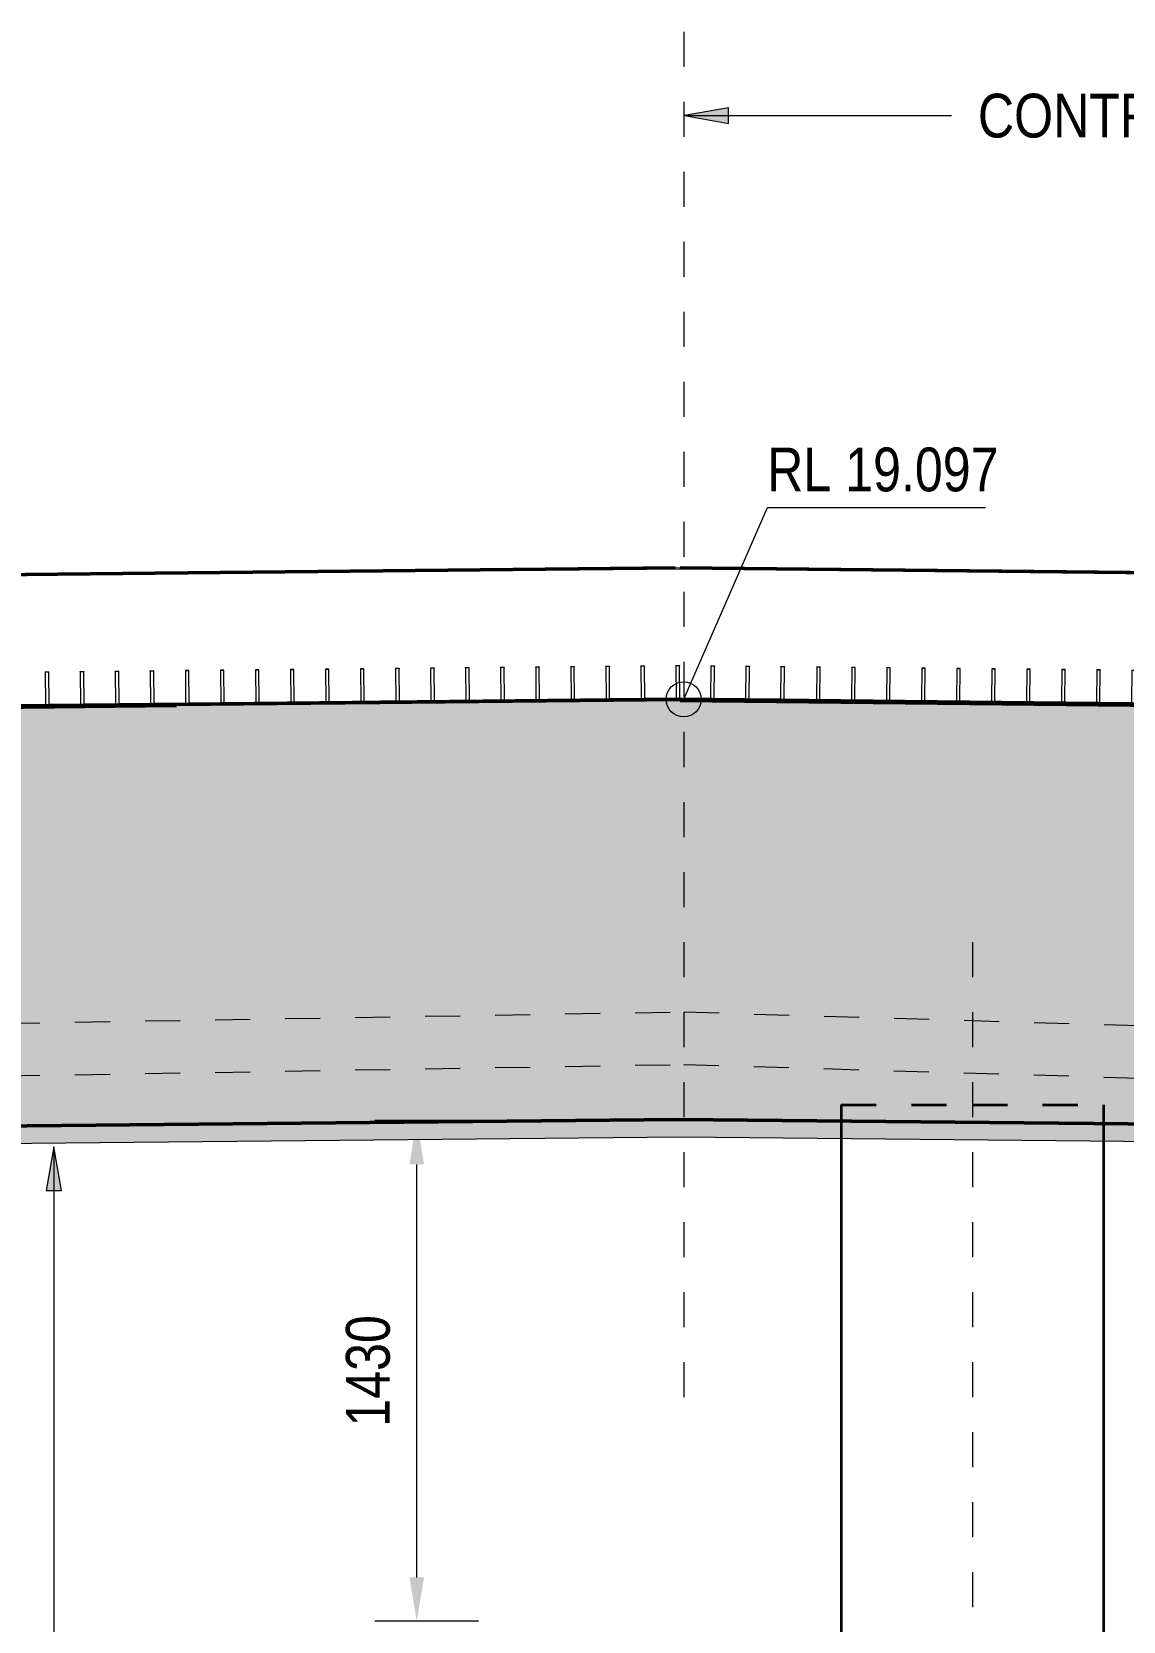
# Model space of a CAD drawing. Header units: metres. Extents: x -1691 to -1609, y 3 to 593.
# Drawn here: x -1625.989 to -1622.873, y 16.464 to 21.003 of the extents above; entities that cross this region are included whole.
import ezdxf

# ---------------------------------------------------------------- set-up
doc = ezdxf.new("R2010")
doc.units = ezdxf.units.M
doc.linetypes.add('JacobsCenter', pattern=[0.015, 0.009, -0.0015, 0.003, -0.0015])
doc.linetypes.add('JacobsDash', pattern=[0.0045, 0.003, -0.0015])
doc.layers.get('Defpoints').update_dxf_attribs({"color": 41})
for name, color, linetype, lineweight in [('BRIDGE-ABUTMENT-CONC', 7, 'Continuous', 50), ('BRIDGE-FRAMING-LINE-18-HID', 7, 'JacobsDash', 18), ('D-BDGE', 7, 'Continuous', 13), ('D-BDGE-FLOOR', 7, 'Continuous', 50), ('D-BDGE-FNDN-LINES-18-HID', 7, 'JacobsDash', 18), ('D-BDGE-FNDN-PILE-CONC', 7, 'Continuous', 50), ('D-BDGE-FRAMING', 7, 'Continuous', 50), ('D-BDGE-LINE', 7, 'Continuous', 9), ('D-ENHA-ANNO-TEXT', 7, 'Continuous', 9), ('D-ENHA-TEXT', 7, 'Continuous', 9), ('D-ENHA-TEXT-DIMS', 7, 'Continuous', 9)]:
    doc.layers.add(name, color=color, linetype=linetype, lineweight=lineweight)
doc.styles.add('Arial Narrow_1', font='ARIALN.TTF', dxfattribs={"height": 0.125})
doc.dimstyles.new('Dimension_Standard_O__mm_', dxfattribs={"dimscale": 0.3048, "dimtxt": 0.127929, "dimasz": 0.410105, "dimexe": 0.393701, "dimexo": 0.246063, "dimgap": 0.246063, "dimtad": 1, "dimdec": 0, "dimlfac": 1000, "dimzin": 0, "dimdsep": 46, "dimtxsty": 'Arial Narrow_1', "dimsah": 1, "dimcen": 0.09, "dimaunit": 1, "dimadec": 4, "dimazin": 0, "dimtfac": 1, "dimtdec": 4, "dimtix": 1, "dimtmove": 0, "dimatfit": 3, "dimfxl": 1, "dimtvp": 1, "dimtfill": 1, "dimtolj": 1, "dimtzin": 0, "dimlwd": 18, "dimlwe": 18, "dimarcsym": 2})

# ---------------------------------------------------------------- blocks, each defined once
blk = doc.blocks.new('01_SFO_FRP_Pile_CastInPlace_CS - CAST-IN-PLACE PILE - 0750-V6-DRG-2871072 - ABUTMENT B CONCRETE ELEVATION')
at = {"layer": 'D-BDGE-FNDN-LINES-18-HID', "lineweight": 35}
for p, q in [((-1665.4537, 17.9381), (-1665.4537, 17.8923)), ((-1665.4537, 17.9381), (-1665.0787, 17.9381)), ((-1665.4537, 17.9381), (-1665.0787, 17.9381)), ((-1665.0787, 17.9381), (-1664.7037, 17.9381)), ((-1665.0787, 17.9381), (-1664.7037, 17.9381)), ((-1664.7037, 17.8848), (-1664.7037, 17.9381))]:
    blk.add_line(p, q, dxfattribs=at)
at = {"layer": 'D-BDGE-FNDN-PILE-CONC', "lineweight": 35}
for p, q in [((-1665.4537, 17.8923), (-1665.4537, 13.9919)), ((-1664.7037, 13.9913), (-1664.7037, 17.8848))]:
    blk.add_line(p, q, dxfattribs=at)
blk = doc.blocks.new('07_STR_DPS_PermadecPanel - 07_STR_DPS_PermadecPanel-5973130-DRG-2871072 - ABUTMENT B CONCRETE ELEVATION')
at = {"layer": 'BRIDGE-FRAMING-LINE-18-HID', "color": 9, "lineweight": 13, "true_color": 0xc3c3c3}
for p, q in [((-1667.9269, 19.1732), (-1667.927, 19.1726)), ((-1667.9269, 19.1732), (-1667.9169, 19.1733)), ((-1667.9269, 19.1726), (-1667.9269, 19.1732)), ((-1667.9169, 19.1733), (-1667.917, 19.1727)), ((-1667.9169, 19.1733), (-1667.9169, 19.1727)), ((-1667.8269, 19.1742), (-1667.827, 19.1736)), ((-1667.8269, 19.1742), (-1667.8169, 19.1743)), ((-1667.8269, 19.1736), (-1667.8269, 19.1742)), ((-1667.8169, 19.1743), (-1667.817, 19.1737)), ((-1667.8169, 19.1743), (-1667.8169, 19.1737)), ((-1667.727, 19.1752), (-1667.717, 19.1753)), ((-1667.7269, 19.1746), (-1667.727, 19.1752)), ((-1667.727, 19.1752), (-1667.727, 19.1746)), ((-1667.717, 19.1753), (-1667.7169, 19.1747)), ((-1667.717, 19.1753), (-1667.717, 19.1747)), ((-1667.627, 19.1762), (-1667.617, 19.1763)), ((-1667.627, 19.1756), (-1667.627, 19.1762)), ((-1667.627, 19.1762), (-1667.627, 19.1756)), ((-1667.617, 19.1763), (-1667.617, 19.1757)), ((-1667.617, 19.1763), (-1667.617, 19.1757)), ((-1667.527, 19.1771), (-1667.517, 19.1772)), ((-1667.527, 19.1766), (-1667.527, 19.1771)), ((-1667.527, 19.1771), (-1667.527, 19.1766)), ((-1667.517, 19.1772), (-1667.517, 19.1767)), ((-1667.517, 19.1772), (-1667.517, 19.1767)), ((-1667.427, 19.1781), (-1667.417, 19.1782)), ((-1667.427, 19.1776), (-1667.427, 19.1781)), ((-1667.427, 19.1781), (-1667.427, 19.1776)), ((-1667.417, 19.1782), (-1667.417, 19.1777)), ((-1667.417, 19.1782), (-1667.417, 19.1777)), ((-1667.971, 19.0797), (-1667.9711, 19.0791)), ((-1667.971, 19.0797), (-1667.926, 19.0802)), ((-1667.971, 19.0792), (-1667.971, 19.0797)), ((-1667.371, 19.0797), (-1667.971, 19.0737)), ((-1667.916, 19.0803), (-1667.826, 19.0812)), ((-1667.816, 19.0813), (-1667.726, 19.0822)), ((-1667.716, 19.0823), (-1667.626, 19.0832)), ((-1667.616, 19.0833), (-1667.526, 19.0842)), ((-1667.516, 19.0843), (-1667.426, 19.0851)), ((-1667.416, 19.0852), (-1667.371, 19.0857)), ((-1667.371, 19.0857), (-1667.3711, 19.0851)), ((-1667.371, 19.0857), (-1667.371, 19.0851))]:
    blk.add_line(p, q, dxfattribs=at)
at = {"layer": 'D-BDGE-FRAMING', "color": 9, "lineweight": 13, "true_color": 0xc3c3c3}
for p, q in [((-1667.917, 19.1727), (-1667.927, 19.1726)), ((-1667.927, 19.1726), (-1667.9261, 19.0796)), ((-1667.9161, 19.0797), (-1667.917, 19.1727)), ((-1667.817, 19.1737), (-1667.827, 19.1736)), ((-1667.827, 19.1736), (-1667.8261, 19.0806)), ((-1667.8161, 19.0807), (-1667.817, 19.1737)), ((-1667.717, 19.1747), (-1667.727, 19.1746)), ((-1667.727, 19.1746), (-1667.7261, 19.0816)), ((-1667.7161, 19.0817), (-1667.717, 19.1747)), ((-1667.617, 19.1757), (-1667.627, 19.1756)), ((-1667.627, 19.1756), (-1667.6261, 19.0826)), ((-1667.6161, 19.0827), (-1667.617, 19.1757)), ((-1667.517, 19.1767), (-1667.527, 19.1766)), ((-1667.527, 19.1766), (-1667.5261, 19.0836)), ((-1667.5161, 19.0837), (-1667.517, 19.1767)), ((-1667.417, 19.1777), (-1667.427, 19.1776)), ((-1667.427, 19.1776), (-1667.4261, 19.0846)), ((-1667.4161, 19.0847), (-1667.417, 19.1777)), ((-1667.9261, 19.0796), (-1667.9711, 19.0791)), ((-1667.9711, 19.0791), (-1667.971, 19.0731)), ((-1667.971, 19.0731), (-1667.371, 19.0791)), ((-1667.8261, 19.0806), (-1667.9161, 19.0797)), ((-1667.7261, 19.0816), (-1667.8161, 19.0807)), ((-1667.6261, 19.0826), (-1667.7161, 19.0817)), ((-1667.5261, 19.0836), (-1667.6161, 19.0827)), ((-1667.4261, 19.0846), (-1667.5161, 19.0837)), ((-1667.3711, 19.0851), (-1667.4161, 19.0847)), ((-1667.371, 19.0791), (-1667.3711, 19.0851))]:
    blk.add_line(p, q, dxfattribs=at)
blk = doc.blocks.new('07_STR_DPS_PermadecPanel - 07_STR_DPS_PermadecPanel-V30-DRG-2871072 - ABUTMENT B CONCRETE ELEVATION')
at = {"layer": 'BRIDGE-FRAMING-LINE-18-HID', "color": 9, "lineweight": 13, "true_color": 0xc3c3c3}
for p, q in [((-1667.3269, 19.1792), (-1667.3169, 19.1793)), ((-1667.3269, 19.1786), (-1667.3269, 19.1792)), ((-1667.3269, 19.1792), (-1667.3269, 19.1786)), ((-1667.3169, 19.1793), (-1667.3169, 19.1787)), ((-1667.3169, 19.1793), (-1667.3169, 19.1787)), ((-1667.2269, 19.1802), (-1667.2169, 19.1803)), ((-1667.2269, 19.1796), (-1667.2269, 19.1802)), ((-1667.2269, 19.1802), (-1667.2269, 19.1796)), ((-1667.2169, 19.1803), (-1667.2169, 19.1797)), ((-1667.2169, 19.1803), (-1667.2169, 19.1797)), ((-1667.1269, 19.1812), (-1667.1169, 19.1813)), ((-1667.1269, 19.1806), (-1667.1269, 19.1812)), ((-1667.1269, 19.1812), (-1667.1269, 19.1806)), ((-1667.1169, 19.1813), (-1667.1169, 19.1807)), ((-1667.1169, 19.1813), (-1667.1169, 19.1807)), ((-1667.0269, 19.1822), (-1667.0169, 19.1823)), ((-1667.0269, 19.1816), (-1667.0269, 19.1822)), ((-1667.0269, 19.1822), (-1667.0269, 19.1816)), ((-1667.0169, 19.1823), (-1667.0169, 19.1817)), ((-1667.0169, 19.1823), (-1667.0169, 19.1817)), ((-1666.9269, 19.1831), (-1666.9169, 19.1832)), ((-1666.9269, 19.1826), (-1666.9269, 19.1831)), ((-1666.9269, 19.1831), (-1666.9269, 19.1826)), ((-1666.9169, 19.1832), (-1666.9169, 19.1827)), ((-1666.9169, 19.1832), (-1666.9169, 19.1827)), ((-1666.8269, 19.1841), (-1666.8169, 19.1842)), ((-1666.8269, 19.1836), (-1666.8269, 19.1841)), ((-1666.8269, 19.1841), (-1666.8269, 19.1836)), ((-1666.8169, 19.1842), (-1666.8169, 19.1837)), ((-1666.8169, 19.1842), (-1666.8169, 19.1837)), ((-1667.3709, 19.0857), (-1667.371, 19.0852)), ((-1667.3709, 19.0857), (-1667.3259, 19.0862)), ((-1667.3709, 19.0852), (-1667.3709, 19.0857)), ((-1666.7709, 19.0857), (-1667.3709, 19.0797)), ((-1667.3159, 19.0863), (-1667.2259, 19.0872)), ((-1667.2159, 19.0873), (-1667.126, 19.0882)), ((-1667.116, 19.0883), (-1667.026, 19.0892)), ((-1667.016, 19.0893), (-1666.926, 19.0902)), ((-1666.916, 19.0903), (-1666.826, 19.0912)), ((-1666.816, 19.0912), (-1666.771, 19.0917)), ((-1666.771, 19.0917), (-1666.771, 19.0911)), ((-1666.771, 19.0917), (-1666.771, 19.0911))]:
    blk.add_line(p, q, dxfattribs=at)
at = {"layer": 'D-BDGE-FRAMING', "color": 9, "lineweight": 13, "true_color": 0xc3c3c3}
for p, q in [((-1667.3169, 19.1787), (-1667.3269, 19.1786)), ((-1667.3269, 19.1786), (-1667.326, 19.0856)), ((-1667.316, 19.0857), (-1667.3169, 19.1787)), ((-1667.2169, 19.1797), (-1667.2269, 19.1796)), ((-1667.2269, 19.1796), (-1667.226, 19.0866)), ((-1667.216, 19.0867), (-1667.2169, 19.1797)), ((-1667.1169, 19.1807), (-1667.1269, 19.1806)), ((-1667.1269, 19.1806), (-1667.126, 19.0876)), ((-1667.116, 19.0877), (-1667.1169, 19.1807)), ((-1667.0169, 19.1817), (-1667.0269, 19.1816)), ((-1667.0269, 19.1816), (-1667.026, 19.0886)), ((-1667.016, 19.0887), (-1667.0169, 19.1817)), ((-1666.9169, 19.1827), (-1666.9269, 19.1826)), ((-1666.9269, 19.1826), (-1666.926, 19.0896)), ((-1666.916, 19.0897), (-1666.9169, 19.1827)), ((-1666.8169, 19.1837), (-1666.8269, 19.1836)), ((-1666.8269, 19.1836), (-1666.826, 19.0906)), ((-1666.816, 19.0907), (-1666.8169, 19.1837)), ((-1667.326, 19.0856), (-1667.371, 19.0852)), ((-1667.371, 19.0852), (-1667.3709, 19.0792)), ((-1667.3709, 19.0792), (-1666.771, 19.0851)), ((-1667.226, 19.0866), (-1667.316, 19.0857)), ((-1667.126, 19.0876), (-1667.216, 19.0867)), ((-1667.026, 19.0886), (-1667.116, 19.0877)), ((-1666.926, 19.0896), (-1667.016, 19.0887)), ((-1666.826, 19.0906), (-1666.916, 19.0897)), ((-1666.771, 19.0911), (-1666.816, 19.0907)), ((-1666.771, 19.0851), (-1666.771, 19.0911))]:
    blk.add_line(p, q, dxfattribs=at)
blk = doc.blocks.new('07_STR_DPS_PermadecPanel - 07_STR_DPS_PermadecPanel-V31-DRG-2871072 - ABUTMENT B CONCRETE ELEVATION')
at = {"layer": 'BRIDGE-FRAMING-LINE-18-HID', "color": 9, "lineweight": 13, "true_color": 0xc3c3c3}
for p, q in [((-1666.7265, 19.1852), (-1666.7165, 19.1853)), ((-1666.7265, 19.1846), (-1666.7265, 19.1852)), ((-1666.7265, 19.1852), (-1666.7265, 19.1846)), ((-1666.7165, 19.1853), (-1666.7165, 19.1847)), ((-1666.7165, 19.1853), (-1666.7165, 19.1847)), ((-1666.6265, 19.1862), (-1666.6165, 19.1863)), ((-1666.6265, 19.1856), (-1666.6265, 19.1862)), ((-1666.6265, 19.1862), (-1666.6265, 19.1856)), ((-1666.6165, 19.1863), (-1666.6165, 19.1857)), ((-1666.6165, 19.1863), (-1666.6165, 19.1857)), ((-1666.5265, 19.1872), (-1666.5165, 19.1873)), ((-1666.5265, 19.1866), (-1666.5265, 19.1872)), ((-1666.5265, 19.1872), (-1666.5265, 19.1866)), ((-1666.5165, 19.1873), (-1666.5165, 19.1867)), ((-1666.5165, 19.1873), (-1666.5165, 19.1867)), ((-1666.4265, 19.1882), (-1666.4165, 19.1883)), ((-1666.4265, 19.1876), (-1666.4265, 19.1882)), ((-1666.4265, 19.1882), (-1666.4265, 19.1876)), ((-1666.4165, 19.1883), (-1666.4165, 19.1877)), ((-1666.4165, 19.1883), (-1666.4165, 19.1877)), ((-1666.3265, 19.1892), (-1666.3165, 19.1893)), ((-1666.3265, 19.1886), (-1666.3265, 19.1892)), ((-1666.3265, 19.1892), (-1666.3265, 19.1886)), ((-1666.3165, 19.1893), (-1666.3165, 19.1887)), ((-1666.3165, 19.1893), (-1666.3165, 19.1887)), ((-1666.2265, 19.1901), (-1666.2165, 19.1902)), ((-1666.2265, 19.1896), (-1666.2265, 19.1901)), ((-1666.2265, 19.1901), (-1666.2265, 19.1896)), ((-1666.2165, 19.1902), (-1666.2165, 19.1897)), ((-1666.2165, 19.1902), (-1666.2165, 19.1897)), ((-1666.7706, 19.0917), (-1666.7256, 19.0922)), ((-1666.7706, 19.0912), (-1666.7706, 19.0917)), ((-1666.7706, 19.0917), (-1666.7706, 19.0912)), ((-1666.1705, 19.0917), (-1666.7705, 19.0857)), ((-1666.7156, 19.0923), (-1666.6256, 19.0932)), ((-1666.6156, 19.0933), (-1666.5256, 19.0942)), ((-1666.5156, 19.0943), (-1666.4256, 19.0952)), ((-1666.4156, 19.0953), (-1666.3256, 19.0962)), ((-1666.3156, 19.0963), (-1666.2256, 19.0972)), ((-1666.2156, 19.0973), (-1666.1706, 19.0977)), ((-1666.1706, 19.0977), (-1666.1706, 19.0971)), ((-1666.1706, 19.0977), (-1666.1706, 19.0971))]:
    blk.add_line(p, q, dxfattribs=at)
at = {"layer": 'D-BDGE-FRAMING', "color": 9, "lineweight": 13, "true_color": 0xc3c3c3}
for p, q in [((-1666.7165, 19.1847), (-1666.7265, 19.1846)), ((-1666.7265, 19.1846), (-1666.7256, 19.0916)), ((-1666.7156, 19.0917), (-1666.7165, 19.1847)), ((-1666.6165, 19.1857), (-1666.6265, 19.1856)), ((-1666.6265, 19.1856), (-1666.6256, 19.0926)), ((-1666.6156, 19.0927), (-1666.6165, 19.1857)), ((-1666.5165, 19.1867), (-1666.5265, 19.1866)), ((-1666.5265, 19.1866), (-1666.5256, 19.0936)), ((-1666.5156, 19.0937), (-1666.5165, 19.1867)), ((-1666.4165, 19.1877), (-1666.4265, 19.1876)), ((-1666.4265, 19.1876), (-1666.4256, 19.0946)), ((-1666.4156, 19.0947), (-1666.4165, 19.1877)), ((-1666.3165, 19.1887), (-1666.3265, 19.1886)), ((-1666.3265, 19.1886), (-1666.3256, 19.0956)), ((-1666.3156, 19.0957), (-1666.3165, 19.1887)), ((-1666.2165, 19.1897), (-1666.2265, 19.1896)), ((-1666.2265, 19.1896), (-1666.2256, 19.0966)), ((-1666.2156, 19.0967), (-1666.2165, 19.1897)), ((-1666.7256, 19.0916), (-1666.7706, 19.0912)), ((-1666.7706, 19.0912), (-1666.7705, 19.0852)), ((-1666.7705, 19.0852), (-1666.1706, 19.0911)), ((-1666.6256, 19.0926), (-1666.7156, 19.0917)), ((-1666.5256, 19.0936), (-1666.6156, 19.0927)), ((-1666.4256, 19.0946), (-1666.5156, 19.0937)), ((-1666.3256, 19.0956), (-1666.4156, 19.0947)), ((-1666.2256, 19.0966), (-1666.3156, 19.0957)), ((-1666.1706, 19.0971), (-1666.2156, 19.0967)), ((-1666.1706, 19.0911), (-1666.1706, 19.0971))]:
    blk.add_line(p, q, dxfattribs=at)
blk = doc.blocks.new('07_STR_DPS_PermadecPanel - 07_STR_DPS_PermadecPanel-V32-DRG-2871072 - ABUTMENT B CONCRETE ELEVATION')
at = {"layer": 'BRIDGE-FRAMING-LINE-18-HID', "color": 9, "lineweight": 13, "true_color": 0xc3c3c3}
for p, q in [((-1665.524, 19.1886), (-1665.524, 19.1892)), ((-1665.524, 19.1892), (-1665.514, 19.1891)), ((-1665.524, 19.1892), (-1665.524, 19.1886)), ((-1665.514, 19.1891), (-1665.514, 19.1885)), ((-1665.514, 19.1891), (-1665.514, 19.1885)), ((-1665.424, 19.1876), (-1665.424, 19.1882)), ((-1665.424, 19.1882), (-1665.414, 19.1881)), ((-1665.424, 19.1882), (-1665.424, 19.1876)), ((-1665.414, 19.1881), (-1665.414, 19.1875)), ((-1665.414, 19.1881), (-1665.414, 19.1875)), ((-1665.324, 19.1866), (-1665.324, 19.1872)), ((-1665.324, 19.1872), (-1665.314, 19.1871)), ((-1665.324, 19.1872), (-1665.324, 19.1866)), ((-1665.314, 19.1871), (-1665.314, 19.1865)), ((-1665.314, 19.1871), (-1665.314, 19.1865)), ((-1665.224, 19.1856), (-1665.224, 19.1862)), ((-1665.224, 19.1862), (-1665.214, 19.1861)), ((-1665.224, 19.1862), (-1665.224, 19.1856)), ((-1665.214, 19.1861), (-1665.214, 19.1855)), ((-1665.214, 19.1861), (-1665.214, 19.1855)), ((-1665.124, 19.1846), (-1665.124, 19.1852)), ((-1665.124, 19.1852), (-1665.114, 19.1851)), ((-1665.124, 19.1852), (-1665.124, 19.1846)), ((-1665.114, 19.1851), (-1665.114, 19.1845)), ((-1665.114, 19.1851), (-1665.114, 19.1845)), ((-1665.024, 19.1836), (-1665.024, 19.1842)), ((-1665.024, 19.1842), (-1665.014, 19.1841)), ((-1665.024, 19.1842), (-1665.024, 19.1836)), ((-1665.014, 19.1841), (-1665.014, 19.1835)), ((-1665.014, 19.1841), (-1665.014, 19.1835)), ((-1664.97, 19.0846), (-1665.57, 19.0906)), ((-1665.5699, 19.0961), (-1665.5699, 19.0966)), ((-1665.5699, 19.0966), (-1665.5249, 19.0962)), ((-1665.5699, 19.0966), (-1665.5699, 19.096)), ((-1665.5149, 19.0961), (-1665.4249, 19.0952)), ((-1665.4149, 19.0951), (-1665.3249, 19.0942)), ((-1665.3149, 19.0941), (-1665.2249, 19.0932)), ((-1665.2149, 19.0931), (-1665.1249, 19.0922)), ((-1665.1149, 19.0921), (-1665.0249, 19.0912)), ((-1665.0149, 19.0911), (-1664.9699, 19.0906)), ((-1664.9699, 19.0906), (-1664.97, 19.09)), ((-1664.9699, 19.0906), (-1664.9699, 19.0901))]:
    blk.add_line(p, q, dxfattribs=at)
at = {"layer": 'D-BDGE-FRAMING', "color": 9, "lineweight": 13, "true_color": 0xc3c3c3}
for p, q in [((-1665.524, 19.1886), (-1665.5249, 19.0956)), ((-1665.514, 19.1885), (-1665.524, 19.1886)), ((-1665.5149, 19.0955), (-1665.514, 19.1885)), ((-1665.424, 19.1876), (-1665.425, 19.0946)), ((-1665.414, 19.1875), (-1665.424, 19.1876)), ((-1665.415, 19.0945), (-1665.414, 19.1875)), ((-1665.324, 19.1866), (-1665.325, 19.0936)), ((-1665.314, 19.1865), (-1665.324, 19.1866)), ((-1665.315, 19.0935), (-1665.314, 19.1865)), ((-1665.224, 19.1856), (-1665.225, 19.0926)), ((-1665.214, 19.1855), (-1665.224, 19.1856)), ((-1665.215, 19.0925), (-1665.214, 19.1855)), ((-1665.124, 19.1846), (-1665.125, 19.0916)), ((-1665.114, 19.1845), (-1665.124, 19.1846)), ((-1665.115, 19.0915), (-1665.114, 19.1845)), ((-1665.024, 19.1836), (-1665.025, 19.0906)), ((-1665.014, 19.1835), (-1665.024, 19.1836)), ((-1665.015, 19.0905), (-1665.014, 19.1835)), ((-1665.5699, 19.096), (-1665.57, 19.09)), ((-1665.57, 19.09), (-1664.97, 19.084)), ((-1665.5249, 19.0956), (-1665.5699, 19.096)), ((-1665.425, 19.0946), (-1665.5149, 19.0955)), ((-1665.325, 19.0936), (-1665.415, 19.0945)), ((-1665.225, 19.0926), (-1665.315, 19.0935)), ((-1665.125, 19.0916), (-1665.215, 19.0925)), ((-1665.025, 19.0906), (-1665.115, 19.0915)), ((-1664.97, 19.09), (-1665.015, 19.0905)), ((-1664.97, 19.084), (-1664.97, 19.09))]:
    blk.add_line(p, q, dxfattribs=at)
blk = doc.blocks.new('07_STR_DPS_PermadecPanel - 07_STR_DPS_PermadecPanel-V33-DRG-2871072 - ABUTMENT B CONCRETE ELEVATION')
at = {"layer": 'BRIDGE-FRAMING-LINE-18-HID', "color": 9, "lineweight": 13, "true_color": 0xc3c3c3}
for p, q in [((-1664.924, 19.1826), (-1664.924, 19.1832)), ((-1664.924, 19.1832), (-1664.914, 19.1831)), ((-1664.924, 19.1832), (-1664.924, 19.1826)), ((-1664.914, 19.1831), (-1664.914, 19.1825)), ((-1664.914, 19.1831), (-1664.914, 19.1825)), ((-1664.824, 19.1822), (-1664.8241, 19.1816)), ((-1664.824, 19.1816), (-1664.824, 19.1822)), ((-1664.824, 19.1822), (-1664.814, 19.1821)), ((-1664.814, 19.1821), (-1664.8141, 19.1815)), ((-1664.814, 19.1821), (-1664.814, 19.1815)), ((-1664.724, 19.1812), (-1664.7241, 19.1806)), ((-1664.724, 19.1806), (-1664.724, 19.1812)), ((-1664.724, 19.1812), (-1664.714, 19.1811)), ((-1664.714, 19.1811), (-1664.7141, 19.1805)), ((-1664.714, 19.1811), (-1664.714, 19.1805)), ((-1664.624, 19.1802), (-1664.6241, 19.1796)), ((-1664.624, 19.1796), (-1664.624, 19.1802)), ((-1664.624, 19.1802), (-1664.614, 19.1801)), ((-1664.614, 19.1801), (-1664.6141, 19.1795)), ((-1664.614, 19.1801), (-1664.614, 19.1795)), ((-1664.524, 19.1792), (-1664.5241, 19.1786)), ((-1664.524, 19.1786), (-1664.524, 19.1792)), ((-1664.524, 19.1792), (-1664.514, 19.1791)), ((-1664.514, 19.1791), (-1664.5141, 19.1785)), ((-1664.514, 19.1791), (-1664.514, 19.1785)), ((-1664.424, 19.1782), (-1664.4241, 19.1776)), ((-1664.424, 19.1776), (-1664.424, 19.1782)), ((-1664.424, 19.1782), (-1664.414, 19.1781)), ((-1664.414, 19.1781), (-1664.4141, 19.1775)), ((-1664.414, 19.1781), (-1664.414, 19.1775)), ((-1664.9699, 19.0906), (-1664.97, 19.09)), ((-1664.3701, 19.0786), (-1664.97, 19.0846)), ((-1664.9699, 19.0901), (-1664.9699, 19.0906)), ((-1664.9699, 19.0906), (-1664.9249, 19.0902)), ((-1664.9149, 19.0901), (-1664.8249, 19.0892)), ((-1664.8149, 19.0891), (-1664.7249, 19.0882)), ((-1664.7149, 19.0881), (-1664.625, 19.0872)), ((-1664.615, 19.0871), (-1664.525, 19.0862)), ((-1664.515, 19.0861), (-1664.425, 19.0852)), ((-1664.415, 19.0851), (-1664.37, 19.0846)), ((-1664.37, 19.0846), (-1664.37, 19.0841)), ((-1664.37, 19.0846), (-1664.37, 19.0841))]:
    blk.add_line(p, q, dxfattribs=at)
at = {"layer": 'D-BDGE-FRAMING', "color": 9, "lineweight": 13, "true_color": 0xc3c3c3}
for p, q in [((-1664.924, 19.1826), (-1664.925, 19.0896)), ((-1664.914, 19.1825), (-1664.924, 19.1826)), ((-1664.915, 19.0895), (-1664.914, 19.1825)), ((-1664.8241, 19.1816), (-1664.825, 19.0886)), ((-1664.8141, 19.1815), (-1664.8241, 19.1816)), ((-1664.815, 19.0885), (-1664.8141, 19.1815)), ((-1664.7241, 19.1806), (-1664.725, 19.0876)), ((-1664.7141, 19.1805), (-1664.7241, 19.1806)), ((-1664.715, 19.0875), (-1664.7141, 19.1805)), ((-1664.6241, 19.1796), (-1664.625, 19.0866)), ((-1664.6141, 19.1795), (-1664.6241, 19.1796)), ((-1664.615, 19.0865), (-1664.6141, 19.1795)), ((-1664.5241, 19.1786), (-1664.525, 19.0856)), ((-1664.5141, 19.1785), (-1664.5241, 19.1786)), ((-1664.515, 19.0855), (-1664.5141, 19.1785)), ((-1664.4241, 19.1776), (-1664.425, 19.0846)), ((-1664.4141, 19.1775), (-1664.4241, 19.1776)), ((-1664.415, 19.0845), (-1664.4141, 19.1775)), ((-1664.925, 19.0896), (-1664.97, 19.09)), ((-1664.97, 19.09), (-1664.97, 19.084)), ((-1664.97, 19.084), (-1664.3701, 19.0781)), ((-1664.825, 19.0886), (-1664.915, 19.0895)), ((-1664.725, 19.0876), (-1664.815, 19.0885)), ((-1664.625, 19.0866), (-1664.715, 19.0875)), ((-1664.525, 19.0856), (-1664.615, 19.0865)), ((-1664.425, 19.0846), (-1664.515, 19.0855)), ((-1664.37, 19.0841), (-1664.415, 19.0845)), ((-1664.3701, 19.0781), (-1664.37, 19.0841))]:
    blk.add_line(p, q, dxfattribs=at)
blk = doc.blocks.new('DIMBLOCK11-DRG-2871072 - ABUTMENT B CONCRETE ELEVATION')
at = {"layer": 'D-ENHA-TEXT-DIMS', "color": 0, "lineweight": 18, "transparency": 16777216}
for p, q in [((-1624.7038, 17.8935), (-1625.0102, 17.8935)), ((-1624.8902, 16.5885), (-1624.8902, 17.7685)), ((-1624.7138, 16.4635), (-1625.0102, 16.4635))]:
    blk.add_line(p, q, dxfattribs=at)
at = {"layer": 'D-ENHA-TEXT-DIMS', "color": 0, "transparency": 16777216}
for points in [[(-1624.911, 17.7685), (-1624.8693, 17.7685), (-1624.8902, 17.8935)], [(-1624.911, 16.5885), (-1624.8693, 16.5885), (-1624.8902, 16.4635)]]:
    blk.add_solid(points, dxfattribs=at)
at = {"layer": 'Defpoints', "color": 0, "transparency": 16777216}
for p in [(-1624.8902, 17.8935), (-1624.6288, 17.8935), (-1624.6388, 16.4635)]:
    blk.add_point(p, dxfattribs=at)
at = {"layer": 'D-ENHA-TEXT-DIMS', "color": 0, "lineweight": 18, "transparency": 16777216, "insert": (-1625.029, 17.1785), "char_height": 0.125, "width": 0.380132, "attachment_point": 5, "rotation": 90, "style": 'Arial Narrow_1', "bg_fill": 3, "box_fill_scale": 1.1, "bg_fill_color": 256, "bg_fill_true_color": 13158600, "bg_fill_transparency": 0}
blk.add_mtext('\\A1;1430', dxfattribs=at)

msp = doc.modelspace()

# ---------------------------------------------------------------- hatches: boundary and pattern name
at = {"layer": 'BRIDGE-ABUTMENT-CONC', "true_color": 0xc0c0c0}
for points in [[(-1634.5981, 17.7922), (-1631.3918, 17.8243), (-1631.2928, 17.9253), (-1628.7933, 17.9503), (-1628.6923, 17.8514), (-1624.1431, 17.8969), (-1624.1431, 19.0932), (-1634.598, 18.9892), (-1634.5981, 18.3706)], [(-1612.2081, 17.777), (-1612.2081, 18.9734), (-1620.7374, 19.0591), (-1624.1431, 19.0932), (-1624.1431, 17.8969), (-1616.2032, 17.8171), (-1616.2032, 17.8178), (-1615.9709, 18.0455), (-1615.0707, 18.0365), (-1614.843, 17.8035), (-1612.363, 17.7786)]]:
    msp.add_hatch(color=9, dxfattribs=at).paths.add_polyline_path(points)
at = {"layer": 'D-BDGE-LINE'}
h = msp.add_hatch(dxfattribs=at)
h.set_pattern_fill('FP_3', color=256, style=0, pattern_type=2)
h.set_pattern_definition([(0, (-1629.78706, 18.093), (0.4064, 0.1016), [0.01676, -0.28804, 0.01676, -0.28804, -1.626]), (0, (-1629.78706, 18.093), (0.4064, 0.1016), [-0.6096, 0.01676, -0.59284, 0.01676, -0.28804, -0.7112]), (0, (-1629.78706, 18.093), (0.4064, 0.1016), [-1.524, 0.01676, -0.18644, 0.01676, -0.49124]), (120, (-1629.63506, 18.144), (-0.2911882, 0.3011527), [0.01676, -0.28804, 0.01676, -0.28804, -1.626]), (120, (-1629.63506, 18.144), (-0.2911882, 0.3011527), [-0.6096, 0.01676, -0.59284, 0.01676, -0.28804, -0.7112]), (120, (-1629.63506, 18.144), (-0.2911882, 0.3011527), [-1.524, 0.01676, -0.18644, 0.01676, -0.49124]), (240, (-1629.58406, 18.347), (-0.1152118, -0.4027527), [0.01676, -0.28804, 0.01676, -0.28804, -1.626]), (240, (-1629.58406, 18.347), (-0.1152118, -0.4027527), [-0.6096, 0.01676, -0.59284, 0.01676, -0.28804, -0.7112]), (240, (-1629.58406, 18.347), (-0.1152118, -0.4027527), [-1.524, 0.01676, -0.18644, 0.01676, -0.49124])])
h.paths.add_polyline_path([(-1647.2167, 17.6154), (-1631.3722, 17.7745), (-1631.2729, 17.8758), (-1628.8141, 17.9003), (-1628.713, 17.8015), (-1624.1341, 17.8472), (-1616.1774, 17.7681), (-1615.9508, 17.9903), (-1615.092, 17.9818), (-1614.8693, 17.7545), (-1612.2014, 17.728), (-1612.2014, 17.778), (-1612.2079, 17.778), (-1612.2081, 17.777), (-1614.843, 17.8035), (-1614.8431, 17.8043), (-1614.8481, 17.8043), (-1615.0708, 18.0315), (-1615.971, 18.0405), (-1616.1976, 17.8183), (-1616.2024, 17.8183), (-1616.2032, 17.8171), (-1624.1431, 17.8969), (-1628.6931, 17.8517), (-1628.794, 17.9503), (-1631.2928, 17.9251), (-1631.3918, 17.8243), (-1647.2167, 17.6654)])
at = {"layer": 'D-ENHA-TEXT'}
for points in [[(-1624.1253, 20.764), (-1624.0003, 20.7419), (-1624.0003, 20.786)], [(-1625.9267, 17.8184), (-1625.9487, 17.6934), (-1625.9047, 17.6934)]]:
    msp.add_hatch(color=256, dxfattribs=at).paths.add_polyline_path(points)

# ---------------------------------------------------------------- linework, layer by layer
at = {"layer": 'BRIDGE-ABUTMENT-CONC'}
for p, q in [((-1624.1431, 17.8969), (-1628.6923, 17.8514)), ((-1616.2032, 17.8171), (-1624.1431, 17.8969))]:
    msp.add_line(p, q, dxfattribs=at)
at = {"layer": 'BRIDGE-FRAMING-LINE-18-HID', "color": 9, "lineweight": 13, "true_color": 0xc3c3c3}
for p, q in [((-1624.3502, 19.1912), (-1624.3402, 19.1913)), ((-1624.3502, 19.1906), (-1624.3502, 19.1912)), ((-1624.3502, 19.1912), (-1624.3502, 19.1906)), ((-1624.3402, 19.1913), (-1624.3402, 19.1907)), ((-1624.3402, 19.1913), (-1624.3402, 19.1907)), ((-1624.2502, 19.1922), (-1624.2402, 19.1923)), ((-1624.2502, 19.1916), (-1624.2502, 19.1922)), ((-1624.2502, 19.1922), (-1624.2502, 19.1916)), ((-1624.2402, 19.1923), (-1624.2402, 19.1917)), ((-1624.2402, 19.1923), (-1624.2402, 19.1917)), ((-1624.1502, 19.1932), (-1624.1402, 19.1933)), ((-1624.1502, 19.1926), (-1624.1502, 19.1932)), ((-1624.1502, 19.1932), (-1624.1502, 19.1926)), ((-1624.1402, 19.1933), (-1624.1402, 19.1927)), ((-1624.1402, 19.1933), (-1624.1402, 19.1927)), ((-1624.0502, 19.192), (-1624.0502, 19.1926)), ((-1624.0502, 19.1926), (-1624.0402, 19.1925)), ((-1624.0502, 19.1926), (-1624.0502, 19.192)), ((-1624.0402, 19.1925), (-1624.0402, 19.1919)), ((-1624.0402, 19.1925), (-1624.0402, 19.1919)), ((-1623.9502, 19.191), (-1623.9502, 19.1916)), ((-1623.9502, 19.1916), (-1623.9402, 19.1915)), ((-1623.9502, 19.1916), (-1623.9502, 19.191)), ((-1623.9402, 19.1915), (-1623.9402, 19.1909)), ((-1623.9402, 19.1915), (-1623.9402, 19.1909)), ((-1623.8502, 19.19), (-1623.8502, 19.1906)), ((-1623.8502, 19.1906), (-1623.8402, 19.1905)), ((-1623.8502, 19.1906), (-1623.8502, 19.19)), ((-1623.8402, 19.1905), (-1623.8402, 19.1899)), ((-1623.8402, 19.1905), (-1623.8402, 19.1899)), ((-1624.3942, 19.0977), (-1624.3943, 19.0972)), ((-1624.3942, 19.0977), (-1624.3492, 19.0982)), ((-1624.3942, 19.0972), (-1624.3942, 19.0977)), ((-1624.138, 19.0943), (-1624.3942, 19.0917)), ((-1624.3392, 19.0983), (-1624.2492, 19.0992)), ((-1624.2392, 19.0993), (-1624.1492, 19.1002)), ((-1624.1392, 19.1003), (-1624.138, 19.1003)), ((-1624.1381, 19.1004), (-1624.1382, 19.0999)), ((-1624.1381, 19.0999), (-1624.1381, 19.1004)), ((-1624.1381, 19.1004), (-1624.0511, 19.0996)), ((-1624.1381, 19.0997), (-1624.138, 19.1003)), ((-1623.7962, 19.091), (-1624.1381, 19.0944)), ((-1624.138, 19.1003), (-1624.138, 19.0997)), ((-1624.0411, 19.0995), (-1623.9511, 19.0986)), ((-1623.9411, 19.0985), (-1623.8511, 19.0976)), ((-1623.8411, 19.0975), (-1623.7961, 19.097)), ((-1623.7961, 19.097), (-1623.7962, 19.0964)), ((-1623.7961, 19.097), (-1623.7961, 19.0965))]:
    msp.add_line(p, q, dxfattribs=at)
at = {"layer": 'BRIDGE-FRAMING-LINE-18-HID', "color": 8, "true_color": 0x808080}
for p, q in [((-1624.1431, 19.0969), (-1624.143, 19.0969)), ((-1624.1428, 19.0969), (-1624.1431, 19.0969)), ((-1624.143, 19.0969), (-1624.1428, 19.0969)), ((-1624.1428, 19.0969), (-1624.1418, 19.0969))]:
    msp.add_line(p, q, dxfattribs=at)
at = {"layer": 'D-BDGE', "linetype": 'JacobsCenter', "lineweight": 18}
for p, q in [((-1624.1278, 21.0034), (-1624.1278, 17.0034)), ((-1623.3028, 18.4034), (-1623.3028, 13.6034))]:
    msp.add_line(p, q, dxfattribs=at)
at = {"layer": 'D-BDGE', "lineweight": 50}
for p, q in [((-1634.5982, 18.9892), (-1625.576, 19.079)), ((-1624.1378, 19.097), (-1634.598, 18.9929)), ((-1624.1431, 19.0969), (-1634.598, 18.9923)), ((-1634.5968, 18.9923), (-1624.1428, 19.0969)), ((-1612.2081, 18.9771), (-1624.1431, 19.0969)), ((-1624.1418, 19.0969), (-1612.2079, 18.9771)), ((-1624.1381, 19.0933), (-1613.8448, 18.9898)), ((-1612.2078, 18.977), (-1624.1378, 19.097))]:
    msp.add_line(p, q, dxfattribs=at)
at = {"layer": 'D-BDGE', "color": 143, "linetype": 'JacobsDash', "lineweight": 18, "true_color": 0x78aac8}
for p, q in [((-1648.6629, 17.7911), (-1624.1268, 18.2039)), ((-1624.1268, 18.2039), (-1616.1606, 17.965)), ((-1648.6629, 17.6411), (-1624.1278, 18.0538)), ((-1624.1278, 18.0538), (-1616.3106, 17.8195))]:
    msp.add_line(p, q, dxfattribs=at)
at = {"layer": 'D-BDGE', "lineweight": 18}
for p, q in [((-1624.1341, 17.8972), (-1628.6931, 17.8517)), ((-1616.1976, 17.8183), (-1624.1341, 17.8972)), ((-1628.7133, 17.8015), (-1624.1341, 17.8472)), ((-1624.1341, 17.8472), (-1616.1774, 17.7681))]:
    msp.add_line(p, q, dxfattribs=at)
at = {"layer": 'D-BDGE-FLOOR', "color": 252, "lineweight": 18, "true_color": 0x888888}
for p, q in [((-1625.576, 19.454), (-1634.5982, 19.3642)), ((-1624.1378, 19.472), (-1625.576, 19.454)), ((-1624.1381, 19.4683), (-1625.576, 19.454)), ((-1624.1378, 19.472), (-1624.1381, 19.4683)), ((-1613.8448, 19.3648), (-1624.1381, 19.4683)), ((-1625.576, 19.079), (-1624.1381, 19.0933))]:
    msp.add_line(p, q, dxfattribs=at)
at = {"layer": 'D-BDGE-FLOOR', "color": 252, "true_color": 0x888888}
for p, q in [((-1634.598, 19.3679), (-1624.1525, 19.4719)), ((-1624.1378, 19.472), (-1612.2253, 19.3522))]:
    msp.add_line(p, q, dxfattribs=at)
at = {"layer": 'D-BDGE-FRAMING', "color": 9, "lineweight": 13, "true_color": 0xc3c3c3}
for p, q in [((-1624.3402, 19.1907), (-1624.3502, 19.1906)), ((-1624.3502, 19.1906), (-1624.3493, 19.0976)), ((-1624.3393, 19.0977), (-1624.3402, 19.1907)), ((-1624.2402, 19.1917), (-1624.2502, 19.1916)), ((-1624.2502, 19.1916), (-1624.2493, 19.0986)), ((-1624.2393, 19.0987), (-1624.2402, 19.1917)), ((-1624.1402, 19.1927), (-1624.1502, 19.1926)), ((-1624.1502, 19.1926), (-1624.1493, 19.0996)), ((-1624.1393, 19.0997), (-1624.1402, 19.1927)), ((-1624.0502, 19.192), (-1624.0511, 19.099)), ((-1624.0402, 19.1919), (-1624.0502, 19.192)), ((-1624.0411, 19.0989), (-1624.0402, 19.1919)), ((-1623.9502, 19.191), (-1623.9511, 19.098)), ((-1623.9402, 19.1909), (-1623.9502, 19.191)), ((-1623.9411, 19.0979), (-1623.9402, 19.1909)), ((-1623.8502, 19.19), (-1623.8511, 19.097)), ((-1623.8402, 19.1899), (-1623.8502, 19.19)), ((-1623.8411, 19.0969), (-1623.8402, 19.1899)), ((-1624.3493, 19.0976), (-1624.3943, 19.0972)), ((-1624.3943, 19.0972), (-1624.3942, 19.0912)), ((-1624.3942, 19.0912), (-1624.1381, 19.0937)), ((-1624.2493, 19.0986), (-1624.3393, 19.0977)), ((-1624.1493, 19.0996), (-1624.2393, 19.0987)), ((-1624.1381, 19.0997), (-1624.1393, 19.0997)), ((-1624.0511, 19.099), (-1624.1382, 19.0999)), ((-1624.1382, 19.0999), (-1624.1382, 19.0939)), ((-1624.1382, 19.0939), (-1623.7962, 19.0905)), ((-1624.1381, 19.0937), (-1624.1381, 19.0997)), ((-1623.9511, 19.098), (-1624.0411, 19.0989)), ((-1623.8511, 19.097), (-1623.9411, 19.0979)), ((-1623.7962, 19.0964), (-1623.8411, 19.0969)), ((-1623.7962, 19.0905), (-1623.7962, 19.0964))]:
    msp.add_line(p, q, dxfattribs=at)
at = {"layer": 'D-ENHA-ANNO-TEXT', "lineweight": 18}
for p, q in [((-1624.1279, 19.0968), (-1623.8881, 19.6449)), ((-1623.8881, 19.6449), (-1623.2659, 19.6449))]:
    msp.add_line(p, q, dxfattribs=at)
msp.add_circle((-1624.1279, 19.0968), 0.05, dxfattribs=at)
at = {"layer": 'D-ENHA-TEXT'}
for p, q in [((-1624.0003, 20.786), (-1624.1253, 20.764)), ((-1624.1253, 20.764), (-1624.0003, 20.7419)), ((-1624.1253, 20.764), (-1623.3627, 20.764)), ((-1624.0003, 20.7419), (-1624.0003, 20.786)), ((-1625.9267, 17.8184), (-1625.9487, 17.6934)), ((-1625.9047, 17.6934), (-1625.9267, 17.8184)), ((-1625.9267, 17.8184), (-1625.9267, 15.2227)), ((-1625.9487, 17.6934), (-1625.9047, 17.6934))]:
    msp.add_line(p, q, dxfattribs=at)

# ---------------------------------------------------------------- block references
at = {"layer": 'BRIDGE-FRAMING-LINE-18-HID', "color": 9, "lineweight": 13, "true_color": 0xc3c3c3}
for name in ['07_STR_DPS_PermadecPanel - 07_STR_DPS_PermadecPanel-5973130-DRG-2871072 - ABUTMENT B CONCRETE ELEVATION', '07_STR_DPS_PermadecPanel - 07_STR_DPS_PermadecPanel-V30-DRG-2871072 - ABUTMENT B CONCRETE ELEVATION', '07_STR_DPS_PermadecPanel - 07_STR_DPS_PermadecPanel-V31-DRG-2871072 - ABUTMENT B CONCRETE ELEVATION', '07_STR_DPS_PermadecPanel - 07_STR_DPS_PermadecPanel-V32-DRG-2871072 - ABUTMENT B CONCRETE ELEVATION', '07_STR_DPS_PermadecPanel - 07_STR_DPS_PermadecPanel-V33-DRG-2871072 - ABUTMENT B CONCRETE ELEVATION']:
    msp.add_blockref(name, (41.7759, 0), dxfattribs=at)
at = {"layer": 'D-BDGE-FNDN-LINES-18-HID', "lineweight": 35}
msp.add_blockref('01_SFO_FRP_Pile_CastInPlace_CS - CAST-IN-PLACE PILE - 0750-V6-DRG-2871072 - ABUTMENT B CONCRETE ELEVATION', (41.7759, 0), dxfattribs=at)

# ---------------------------------------------------------------- texts
at = {"layer": 'D-ENHA-ANNO-TEXT', "lineweight": 18, "insert": (-1623.8895, 19.8158), "char_height": 0.125, "attachment_point": 1, "style": 'Arial Narrow_1', "bg_fill": 3, "box_fill_scale": 1, "bg_fill_color": 256, "bg_fill_true_color": 13158600, "bg_fill_transparency": 0}
msp.add_mtext('RL 19.097', dxfattribs=at)
at = {"layer": 'D-ENHA-TEXT', "insert": (-1623.2877, 20.8265), "char_height": 0.125, "attachment_point": 1, "style": 'Arial Narrow_1', "bg_fill": 3, "box_fill_scale": 1, "bg_fill_color": 256, "bg_fill_transparency": 0}
msp.add_mtext('CONTROL LINE MC34', dxfattribs=at)

# ---------------------------------------------------------------- next in the draw order: dimensions: what is measured, and where the dimension line sits
at = {"layer": 'D-ENHA-TEXT-DIMS', "lineweight": 18}
dim = msp.add_linear_dim(base=(-1624.8902, 17.8935), p1=(-1624.6388, 16.4635), p2=(-1624.6288, 17.8935), angle=90, dimstyle='Dimension_Standard_O__mm_', override={"dimpost": '<>', "dimfxl": 1.430035}, dxfattribs=at)
dim.commit()
dim.dimension.update_dxf_attribs({"geometry": 'DIMBLOCK11-DRG-2871072 - ABUTMENT B CONCRETE ELEVATION', "text_midpoint": (-1625.029, 17.1785)})

doc.saveas('drawing.dxf')
